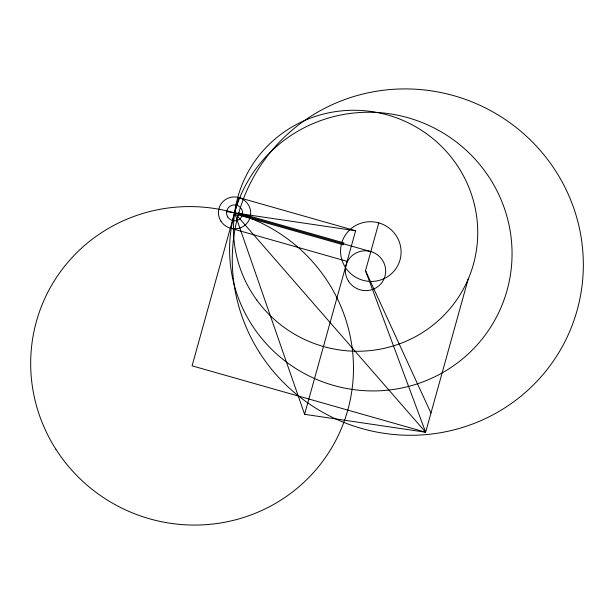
<?xml version="1.0" encoding="UTF-8"?>
<svg xmlns="http://www.w3.org/2000/svg" width="614" height="614" viewBox="0 0 614 614"><rect width="100%" height="100%" fill="white"/><g stroke="black" fill="none" stroke-linecap="round" stroke-linejoin="round"><path stroke-width="0.92" d="M378.792 222.905L365.514 270.713L425.64 432.225L304.605 414.327L355.613 230.757L238.831 197.562L192.075 365.829L425.64 432.225L468.144 279.255M226.581 211.677L355.613 230.757M304.605 414.327L234.579 212.858L370.825 251.587M230.327 228.155L347.11 261.357M234.579 212.858L425.64 432.225M365.514 270.713L430.951 413.099M238.739 213.012L238.209 214.923L343.31 244.802L343.84 242.891L238.739 213.012M259.699 352.82A176.118 172.58 24.2 0 0 563.445 344.5A176.118 172.58 24.2 0 0 400.274 88.984A176.118 172.58 24.2 0 0 259.699 352.82M348.483 281.135A20.247 19.84 24.2 0 0 383.397 280.184A20.247 19.84 24.2 0 0 364.647 250.811A20.247 19.84 24.2 0 0 348.483 281.135M251.656 324.583A141.704 138.856 24.2 0 0 496.051 317.883A141.704 138.856 24.2 0 0 364.762 112.301A141.704 138.856 24.2 0 0 251.656 324.583M256.759 300.031A122.531 120.075 24.2 0 0 467.147 281.504A122.531 120.075 24.2 0 0 342.927 110.743A122.531 120.075 24.2 0 0 256.759 300.031M55.889 449.248A161.95 158.696 24.2 0 0 335.19 441.596A161.95 158.696 24.2 0 0 185.152 206.649A161.95 158.696 24.2 0 0 55.889 449.248M220.963 221.201A16.194 15.872 24.2 0 0 248.893 220.441A16.194 15.872 24.2 0 0 233.888 196.941A16.194 15.872 24.2 0 0 220.963 221.201M345.291 267.228A30.362 29.756 24.2 0 0 397.657 265.793A30.362 29.756 24.2 0 0 369.528 221.738A30.362 29.756 24.2 0 0 345.291 267.228M227.771 217.034A8.097 7.936 24.2 0 0 241.732 216.65A8.097 7.936 24.2 0 0 234.233 204.899A8.097 7.936 24.2 0 0 227.771 217.034"/></g></svg>
